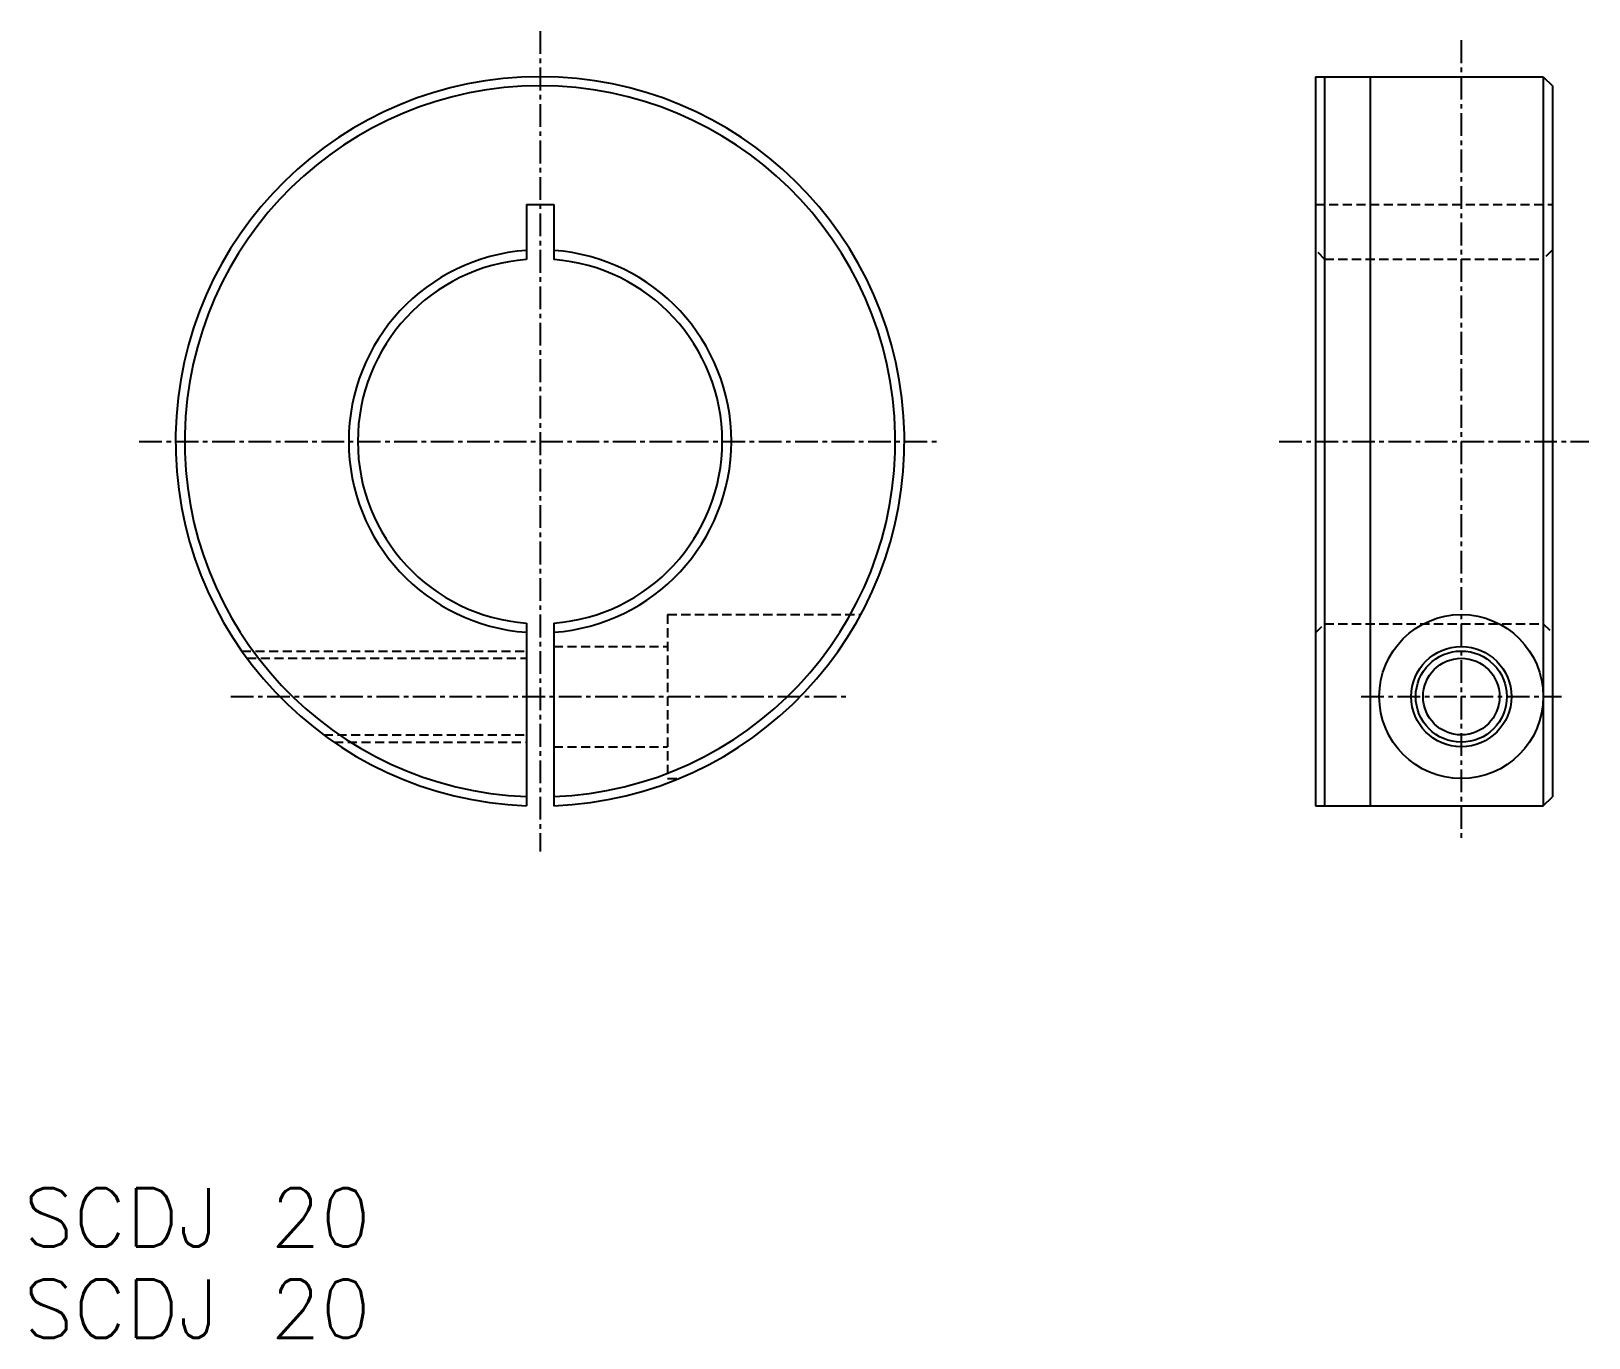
# Model space of a CAD drawing. Extents: x 650 to 735.5, y 6.6 to 78.2.
import ezdxf

# ---------------------------------------------------------------- set-up
doc = ezdxf.new("R2010")
doc.units = 0
doc.linetypes.add('CENTER', pattern=[2, 1.25, -0.25, 0.25, -0.25])
doc.linetypes.add('DASHED', pattern=[0.75, 0.5, -0.25])
doc.layers.get('0').update_dxf_attribs({"linetype": 'CONTINUOUS'})
doc.layers.add('CENTER', color=1, linetype='CENTER')
doc.styles.get("Standard").update_dxf_attribs({"font": 'txt.shx', "bigfont": 'bigfont.shx'})

msp = doc.modelspace()

# ---------------------------------------------------------------- linework, layer by layer
at = {"color": 7, "linetype": 'CONTINUOUS'}
for p, q in [((720.481, 75.735), (720.481, 35.735)), ((720.481, 75.735), (732.981, 75.735)), ((720.981, 75.735), (720.981, 35.735)), ((723.481, 75.735), (723.481, 35.735)), ((732.981, 75.735), (732.981, 35.735)), ((732.981, 75.735), (733.481, 75.235)), ((733.481, 75.235), (733.481, 36.235)), ((677.171, 68.735), (678.671, 68.735)), ((677.171, 68.735), (677.171, 65.706)), ((678.671, 68.735), (678.671, 65.706)), ((677.171, 45.763), (677.171, 35.749)), ((678.671, 45.763), (678.671, 35.749)), ((732.981, 35.735), (733.481, 36.235)), ((720.481, 35.735), (732.981, 35.735))]:
    msp.add_line(p, q, dxfattribs=at)
at = {"color": 3, "linetype": 'DASHED'}
for p, q in [((720.481, 68.735), (733.481, 68.735)), ((720.981, 65.735), (720.481, 66.235)), ((733.481, 66.235), (732.981, 65.735)), ((720.981, 65.735), (732.981, 65.735)), ((684.921, 46.235), (684.921, 37.235)), ((684.921, 46.235), (695.521, 46.235)), ((720.481, 45.235), (720.981, 45.735)), ((720.981, 45.735), (732.981, 45.735)), ((732.981, 45.735), (733.481, 45.235)), ((678.671, 44.485), (684.921, 44.485)), ((661.558, 44.235), (677.171, 44.235)), ((661.847, 43.835), (677.171, 43.835)), ((666.056, 39.635), (677.171, 39.635)), ((666.618, 39.235), (677.171, 39.235)), ((678.671, 38.985), (684.921, 38.985)), ((684.921, 37.235), (685.52, 37.235))]:
    msp.add_line(p, q, dxfattribs=at)
msp.add_line((732.981, 65.735), (732.981, 65.735))
msp.add_circle((728.481, 41.735), 4.5)
at = {"color": 7, "linetype": 'CONTINUOUS'}
for radius in [2.75, 2.1]:
    msp.add_circle((728.481, 41.735), radius, dxfattribs=at)
at = {"color": 3, "linetype": 'CONTINUOUS'}
msp.add_circle((728.481, 41.735), 2.5, dxfattribs=at)
at = {"color": 7, "linetype": 'CONTINUOUS'}
for radius, start, end in [(20, 272.1491, 267.8509), (19.5, 272.20423, 267.79576), (10.5, 94.09605, 265.90396), (10.5, 274.09604, 85.90396), (10, 94.30122, 265.69878), (10, 274.30122, 85.69878)]:
    msp.add_arc((677.921, 55.735), radius, start, end, dxfattribs=at)
at = {"layer": 'CENTER', "color": 1, "linetype": 'CENTER'}
for p, q in [((677.921, 78.235), (677.921, 33.235)), ((728.481, 77.735), (728.481, 33.735)), ((655.921, 55.735), (699.921, 55.735)), ((718.481, 55.735), (735.481, 55.735)), ((660.95, 41.735), (694.892, 41.735)), ((722.981, 41.735), (733.981, 41.735))]:
    msp.add_line(p, q, dxfattribs=at)

# ---------------------------------------------------------------- texts
at = {"color": 7}
for p in [(649.583, 11.564), (649.583, 6.562)]:
    msp.add_text('SCDJ 20', height=3.2, dxfattribs=at).set_placement(p)

doc.saveas('drawing.dxf')
